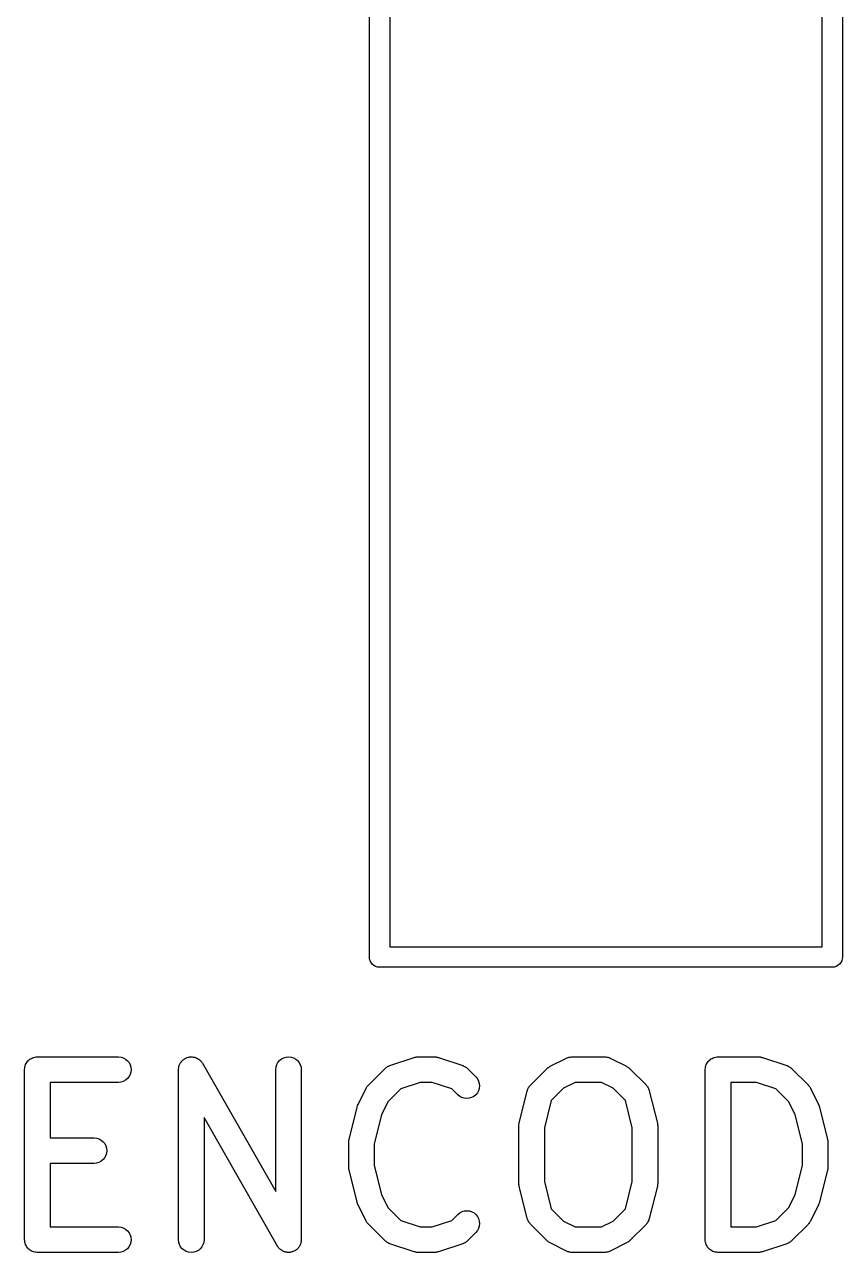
# Model space of a CAD drawing. Extents: x 34.9 to 107.5, y -97.9 to -39.6.
# Drawn here: x 99.45 to 104.26, y -83.59 to -76.37 of the extents above; entities that cross this region are included whole.
import ezdxf

# ---------------------------------------------------------------- set-up
doc = ezdxf.new("R2010")
doc.units = 0
doc.header["$MEASUREMENT"] = 0
doc.layers.add('BLACK', color=7, linetype='CONTINUOUS')

msp = doc.modelspace()

# ---------------------------------------------------------------- linework, layer by layer
at = {"layer": 'BLACK', "linetype": 'CONTINUOUS'}
for p, q in [((101.48, -81.845), (101.48, -71.6309)), ((101.6, -71.688), (101.6, -81.788)), ((104.14, -81.788), (104.14, -71.688)), ((104.26, -71.6309), (104.26, -81.8451)), ((101.6, -81.788), (104.14, -81.788)), ((101.48, -81.848), (101.48, -81.845)), ((101.481, -81.8598), (101.48, -81.848)), ((101.484, -81.8711), (101.481, -81.8598)), ((101.49, -81.8815), (101.484, -81.8711)), ((104.256, -81.8711), (104.25, -81.8815)), ((104.259, -81.8598), (104.256, -81.8711)), ((104.26, -81.8509), (104.259, -81.8598)), ((104.26, -81.8451), (104.26, -81.848)), ((104.26, -81.848), (104.26, -81.8509)), ((101.497, -81.8906), (101.49, -81.8815)), ((101.507, -81.8981), (101.497, -81.8906)), ((101.517, -81.9037), (101.507, -81.8981)), ((101.528, -81.9071), (101.517, -81.9037)), ((101.537, -81.908), (101.528, -81.9071)), ((101.54, -81.9083), (101.537, -81.908)), ((101.537, -81.908), (101.537, -81.908)), ((101.543, -81.908), (101.54, -81.9083)), ((104.197, -81.908), (101.543, -81.908)), ((104.2, -81.9083), (104.197, -81.908)), ((104.212, -81.9071), (104.2, -81.9083)), ((104.223, -81.9037), (104.212, -81.9071)), ((104.233, -81.8981), (104.223, -81.9037)), ((104.243, -81.8906), (104.233, -81.8981)), ((104.25, -81.8815), (104.243, -81.8906)), ((99.4817, -82.4524), (99.4873, -82.4479)), ((99.4873, -82.4479), (99.4875, -82.4478)), ((99.4875, -82.4478), (99.4877, -82.4476)), ((99.4877, -82.4476), (99.4939, -82.4444)), ((99.4939, -82.4444), (99.5002, -82.441)), ((99.5002, -82.441), (99.5004, -82.441)), ((99.5004, -82.441), (99.5007, -82.4408)), ((99.5007, -82.4408), (99.5074, -82.4388)), ((99.5074, -82.4388), (99.5142, -82.4368)), ((99.5142, -82.4368), (99.5145, -82.4368)), ((99.5145, -82.4368), (99.5147, -82.4367)), ((99.5147, -82.4367), (99.5217, -82.4361)), ((99.5217, -82.4361), (99.5288, -82.4354)), ((99.5288, -82.4354), (100.005, -82.4354)), ((100.005, -82.4354), (100.006, -82.4354)), ((100.006, -82.4354), (100.021, -82.437)), ((100.021, -82.437), (100.034, -82.4414)), ((100.034, -82.4414), (100.047, -82.4485)), ((100.047, -82.4485), (100.059, -82.4579)), ((100.389, -82.4506), (100.392, -82.4476)), ((100.392, -82.4476), (100.395, -82.4465)), ((100.395, -82.4465), (100.397, -82.445)), ((100.397, -82.445), (100.401, -82.4431)), ((100.401, -82.4431), (100.405, -82.4408)), ((100.405, -82.4408), (100.408, -82.4401)), ((100.408, -82.4401), (100.41, -82.4391)), ((100.41, -82.4391), (100.415, -82.4381)), ((100.415, -82.4381), (100.419, -82.4367)), ((100.419, -82.4367), (100.422, -82.4365)), ((100.422, -82.4365), (100.424, -82.4359)), ((100.424, -82.4359), (100.429, -82.4358)), ((100.429, -82.4358), (100.434, -82.4354)), ((100.434, -82.4354), (100.437, -82.4356)), ((100.437, -82.4356), (100.439, -82.4356)), ((100.439, -82.4356), (100.444, -82.4364)), ((100.444, -82.4364), (100.449, -82.4369)), ((100.449, -82.4369), (100.451, -82.4377)), ((100.451, -82.4377), (100.454, -82.4381)), ((100.454, -82.4381), (100.458, -82.4398)), ((100.458, -82.4398), (100.463, -82.4412)), ((100.463, -82.4412), (100.465, -82.4424)), ((100.465, -82.4424), (100.467, -82.4434)), ((100.467, -82.4434), (100.471, -82.4459)), ((100.471, -82.4459), (100.475, -82.4482)), ((100.475, -82.4482), (100.477, -82.4498)), ((100.477, -82.4498), (100.48, -82.4512)), ((100.952, -82.4568), (100.964, -82.4476)), ((100.964, -82.4476), (100.977, -82.4408)), ((100.977, -82.4408), (100.991, -82.4367)), ((100.991, -82.4367), (101.005, -82.4354)), ((101.005, -82.4354), (101.02, -82.4369)), ((101.02, -82.4369), (101.034, -82.4412)), ((101.034, -82.4412), (101.047, -82.4482)), ((101.047, -82.4482), (101.058, -82.4575)), ((101.6, -82.4868), (101.743, -82.4392)), ((101.743, -82.4392), (101.744, -82.4389)), ((101.744, -82.4389), (101.748, -82.438)), ((101.748, -82.438), (101.752, -82.4368)), ((101.752, -82.4368), (101.755, -82.4365)), ((101.755, -82.4365), (101.758, -82.4359)), ((101.758, -82.4359), (101.763, -82.4358)), ((101.763, -82.4358), (101.767, -82.4354)), ((101.767, -82.4354), (101.862, -82.4354)), ((101.862, -82.4354), (101.863, -82.4354)), ((101.863, -82.4354), (101.867, -82.4359)), ((101.867, -82.4359), (101.872, -82.436)), ((101.872, -82.436), (101.875, -82.4367)), ((101.875, -82.4367), (101.878, -82.437)), ((101.878, -82.437), (101.882, -82.4383)), ((101.882, -82.4383), (101.886, -82.4392)), ((101.886, -82.4392), (102.029, -82.4868)), ((102.543, -82.4909), (102.638, -82.4433)), ((102.638, -82.4433), (102.639, -82.4428)), ((102.639, -82.4428), (102.641, -82.4421)), ((102.641, -82.4421), (102.643, -82.441)), ((102.643, -82.441), (102.648, -82.4396)), ((102.648, -82.4396), (102.653, -82.4378)), ((102.653, -82.4378), (102.655, -82.4374)), ((102.655, -82.4374), (102.657, -82.4368)), ((102.657, -82.4368), (102.662, -82.4363)), ((102.662, -82.4363), (102.667, -82.4355)), ((102.667, -82.4355), (102.669, -82.4356)), ((102.669, -82.4356), (102.672, -82.4354)), ((102.672, -82.4354), (102.862, -82.4354)), ((102.862, -82.4354), (102.863, -82.4354)), ((102.863, -82.4354), (102.865, -82.4356)), ((102.865, -82.4356), (102.868, -82.4356)), ((102.868, -82.4356), (102.873, -82.4364)), ((102.873, -82.4364), (102.878, -82.437)), ((102.878, -82.437), (102.88, -82.4377)), ((102.88, -82.4377), (102.882, -82.4381)), ((102.882, -82.4381), (102.887, -82.4399)), ((102.887, -82.4399), (102.892, -82.4414)), ((102.892, -82.4414), (102.894, -82.4425)), ((102.894, -82.4425), (102.896, -82.4433)), ((102.896, -82.4433), (102.991, -82.4909)), ((103.482, -82.4524), (103.487, -82.4479)), ((103.487, -82.4478), (103.488, -82.4476)), ((103.487, -82.4479), (103.487, -82.4478)), ((103.488, -82.4476), (103.494, -82.4444)), ((103.494, -82.4444), (103.5, -82.441)), ((103.5, -82.441), (103.501, -82.4408)), ((103.5, -82.441), (103.5, -82.441)), ((103.501, -82.4408), (103.507, -82.4388)), ((103.507, -82.4388), (103.514, -82.4368)), ((103.514, -82.4368), (103.515, -82.4367)), ((103.514, -82.4368), (103.514, -82.4368)), ((103.515, -82.4367), (103.522, -82.4361)), ((103.522, -82.4361), (103.529, -82.4354)), ((103.529, -82.4354), (103.767, -82.4354)), ((103.767, -82.4354), (103.768, -82.4354)), ((103.768, -82.4354), (103.772, -82.4359)), ((103.772, -82.4359), (103.776, -82.436)), ((103.776, -82.436), (103.779, -82.4367)), ((103.779, -82.4367), (103.782, -82.437)), ((103.782, -82.437), (103.786, -82.4383)), ((103.786, -82.4383), (103.791, -82.4392)), ((103.791, -82.4392), (103.933, -82.4868)), ((99.4538, -82.5093), (99.4546, -82.5023)), ((99.4538, -82.5098), (99.4538, -82.5093)), ((99.4538, -82.5099), (99.4538, -82.5098)), ((99.4538, -82.5104), (99.4538, -82.5099)), ((99.4538, -82.5099), (99.4538, -82.5099)), ((99.4538, -83.5104), (99.4538, -82.5104)), ((99.4546, -82.5023), (99.4553, -82.4953)), ((99.4553, -82.4953), (99.4554, -82.495)), ((99.4554, -82.4948), (99.4575, -82.4881)), ((99.4554, -82.495), (99.4554, -82.4948)), ((99.4575, -82.4881), (99.4596, -82.4813)), ((99.4596, -82.4813), (99.4597, -82.4811)), ((99.4597, -82.4811), (99.4598, -82.4808)), ((99.4598, -82.4808), (99.4632, -82.4746)), ((99.4632, -82.4746), (99.4666, -82.4684)), ((99.4666, -82.4684), (99.4667, -82.4682)), ((99.4667, -82.4682), (99.4669, -82.468)), ((99.4669, -82.468), (99.4714, -82.4626)), ((99.4714, -82.4626), (99.4759, -82.4572)), ((99.4759, -82.4572), (99.4761, -82.457)), ((99.4761, -82.457), (99.4763, -82.4568)), ((99.4763, -82.4568), (99.4817, -82.4524)), ((100.059, -82.4579), (100.068, -82.4693)), ((100.068, -82.4693), (100.074, -82.4823)), ((100.074, -82.4823), (100.079, -82.4963)), ((100.08, -82.5109), (100.078, -82.5255)), ((100.079, -82.4963), (100.08, -82.5109)), ((100.359, -82.5043), (100.36, -82.4996)), ((100.359, -82.5068), (100.359, -82.5043)), ((100.359, -82.5093), (100.359, -82.5068)), ((100.359, -82.5104), (100.359, -82.5093)), ((100.359, -83.5104), (100.359, -82.5104)), ((100.36, -82.4948), (100.361, -82.4924)), ((100.36, -82.4996), (100.36, -82.4948)), ((100.361, -82.4899), (100.363, -82.4854)), ((100.361, -82.4924), (100.361, -82.4899)), ((100.363, -82.4854), (100.365, -82.4808)), ((100.365, -82.4808), (100.366, -82.4786)), ((100.366, -82.4786), (100.367, -82.4763)), ((100.367, -82.4763), (100.369, -82.4722)), ((100.369, -82.4722), (100.372, -82.468)), ((100.372, -82.468), (100.373, -82.4661)), ((100.373, -82.4661), (100.375, -82.4639)), ((100.375, -82.4639), (100.378, -82.4605)), ((100.378, -82.4605), (100.381, -82.4568)), ((100.381, -82.4568), (100.383, -82.4552)), ((100.383, -82.4552), (100.385, -82.4534)), ((100.385, -82.4534), (100.389, -82.4506)), ((100.48, -82.4512), (100.483, -82.4545)), ((100.483, -82.4545), (100.487, -82.4575)), ((100.487, -82.4575), (100.488, -82.4595)), ((100.488, -82.4595), (100.49, -82.4612)), ((100.49, -82.4612), (100.493, -82.4652)), ((100.493, -82.4652), (100.496, -82.4689)), ((100.496, -82.4689), (100.497, -82.4711)), ((100.497, -82.4711), (100.499, -82.4732)), ((100.499, -82.4732), (100.93, -83.228)), ((100.93, -82.5093), (100.932, -82.4948)), ((100.93, -82.5104), (100.93, -82.5093)), ((100.93, -83.228), (100.93, -82.5104)), ((100.932, -82.4948), (100.936, -82.4808)), ((100.936, -82.4808), (100.943, -82.468)), ((100.943, -82.468), (100.952, -82.4568)), ((101.058, -82.4575), (101.067, -82.4689)), ((101.067, -82.4689), (101.074, -82.4818)), ((101.074, -82.4818), (101.079, -82.4958)), ((101.079, -82.4958), (101.08, -82.5104)), ((101.08, -82.5104), (101.08, -83.5104)), ((101.476, -82.6002), (101.571, -82.505)), ((101.571, -82.505), (101.572, -82.5042)), ((101.572, -82.5042), (101.573, -82.5029)), ((101.573, -82.5029), (101.575, -82.5013)), ((101.575, -82.5013), (101.579, -82.4983)), ((101.579, -82.4983), (101.583, -82.4951)), ((101.583, -82.4951), (101.585, -82.4941)), ((101.585, -82.4941), (101.587, -82.4928)), ((101.587, -82.4928), (101.592, -82.4907)), ((101.592, -82.4907), (101.596, -82.4884)), ((101.596, -82.4884), (101.598, -82.4877)), ((101.598, -82.4877), (101.6, -82.4868)), ((102.029, -82.4868), (102.03, -82.4872)), ((102.03, -82.4872), (102.032, -82.4881)), ((102.032, -82.4881), (102.034, -82.4888)), ((102.034, -82.4888), (102.038, -82.4912)), ((102.038, -82.4912), (102.043, -82.4933)), ((102.043, -82.4933), (102.045, -82.4946)), ((102.045, -82.4946), (102.047, -82.4957)), ((102.047, -82.4957), (102.051, -82.4989)), ((102.051, -82.4989), (102.055, -82.5019)), ((102.055, -82.5019), (102.056, -82.5036)), ((102.056, -82.5036), (102.058, -82.505)), ((102.058, -82.505), (102.106, -82.5526)), ((102.428, -82.6002), (102.523, -82.505)), ((102.523, -82.505), (102.524, -82.5042)), ((102.524, -82.5042), (102.527, -82.5016)), ((102.527, -82.5016), (102.53, -82.4987)), ((102.53, -82.4987), (102.533, -82.497)), ((102.533, -82.497), (102.536, -82.4951)), ((102.536, -82.4951), (102.539, -82.4932)), ((102.539, -82.4932), (102.543, -82.4909)), ((102.991, -82.4909), (102.992, -82.4914)), ((102.992, -82.4914), (102.995, -82.4937)), ((102.995, -82.4937), (102.999, -82.4957)), ((102.999, -82.4957), (103.001, -82.4977)), ((103.001, -82.4977), (103.004, -82.4994)), ((103.004, -82.4994), (103.007, -82.5023)), ((103.007, -82.5023), (103.01, -82.505)), ((103.01, -82.505), (103.106, -82.6002)), ((103.454, -82.5093), (103.455, -82.5023)), ((103.454, -82.5098), (103.454, -82.5093)), ((103.454, -82.5099), (103.454, -82.5098)), ((103.454, -82.5104), (103.454, -82.5099)), ((103.454, -82.5099), (103.454, -82.5099)), ((103.454, -83.5104), (103.454, -82.5104)), ((103.455, -82.4948), (103.458, -82.4881)), ((103.455, -82.495), (103.455, -82.4948)), ((103.455, -82.4953), (103.455, -82.495)), ((103.455, -82.5023), (103.455, -82.4953)), ((103.458, -82.4881), (103.46, -82.4813)), ((103.46, -82.4808), (103.463, -82.4746)), ((103.46, -82.4811), (103.46, -82.4808)), ((103.46, -82.4813), (103.46, -82.4811)), ((103.463, -82.4746), (103.467, -82.4684)), ((103.467, -82.468), (103.471, -82.4626)), ((103.467, -82.4682), (103.467, -82.468)), ((103.467, -82.4684), (103.467, -82.4682)), ((103.471, -82.4626), (103.476, -82.4572)), ((103.476, -82.4568), (103.482, -82.4524)), ((103.476, -82.457), (103.476, -82.4568)), ((103.476, -82.4572), (103.476, -82.457)), ((103.933, -82.4868), (103.934, -82.4872)), ((103.934, -82.4872), (103.936, -82.4881)), ((103.936, -82.4881), (103.939, -82.4888)), ((103.939, -82.4888), (103.943, -82.4912)), ((103.943, -82.4912), (103.948, -82.4933)), ((103.948, -82.4933), (103.949, -82.4946)), ((103.949, -82.4946), (103.951, -82.4957)), ((103.951, -82.4957), (103.955, -82.4989)), ((103.955, -82.4989), (103.96, -82.5019)), ((103.96, -82.5019), (103.961, -82.5036)), ((103.961, -82.5036), (103.963, -82.505)), ((103.963, -82.505), (104.058, -82.6002)), ((100.005, -82.5854), (99.6038, -82.5854)), ((99.6038, -82.5854), (99.6038, -82.9116)), ((100.02, -82.584), (100.005, -82.5854)), ((100.034, -82.5797), (100.02, -82.584)), ((100.046, -82.5728), (100.034, -82.5797)), ((100.058, -82.5636), (100.046, -82.5728)), ((100.067, -82.5523), (100.058, -82.5636)), ((100.074, -82.5394), (100.067, -82.5523)), ((100.078, -82.5255), (100.074, -82.5394)), ((101.779, -82.5854), (101.665, -82.6236)), ((101.85, -82.5854), (101.779, -82.5854)), ((101.964, -82.6236), (101.85, -82.5854)), ((102.106, -82.5526), (102.106, -82.5533)), ((102.106, -82.5533), (102.115, -82.5648)), ((102.115, -82.5648), (102.122, -82.5778)), ((102.122, -82.5778), (102.126, -82.5918)), ((102.126, -82.5918), (102.128, -82.6064)), ((102.689, -82.5854), (102.621, -82.6196)), ((102.844, -82.5854), (102.689, -82.5854)), ((102.913, -82.6196), (102.844, -82.5854)), ((103.604, -82.5854), (103.604, -83.4354)), ((103.755, -82.5854), (103.604, -82.5854)), ((103.869, -82.6236), (103.755, -82.5854)), ((101.414, -82.7149), (101.462, -82.6197)), ((101.462, -82.6188), (101.464, -82.6152)), ((101.462, -82.6197), (101.462, -82.6188)), ((101.464, -82.6152), (101.466, -82.6115)), ((101.466, -82.6115), (101.468, -82.6091)), ((101.468, -82.6091), (101.47, -82.6065)), ((101.47, -82.6065), (101.473, -82.6035)), ((101.473, -82.6035), (101.476, -82.6002)), ((101.665, -82.6236), (101.59, -82.6977)), ((102, -82.6587), (101.964, -82.6236)), ((102.011, -82.6679), (102, -82.6587)), ((102.105, -82.659), (102.094, -82.6682)), ((102.115, -82.6478), (102.105, -82.659)), ((102.122, -82.6349), (102.115, -82.6478)), ((102.126, -82.621), (102.122, -82.6349)), ((102.128, -82.6064), (102.126, -82.621)), ((102.361, -82.8255), (102.408, -82.635)), ((102.408, -82.635), (102.409, -82.634)), ((102.409, -82.634), (102.41, -82.6293)), ((102.41, -82.6293), (102.412, -82.6244)), ((102.412, -82.6244), (102.413, -82.6224)), ((102.413, -82.6224), (102.414, -82.6203)), ((102.414, -82.6203), (102.416, -82.616)), ((102.416, -82.616), (102.419, -82.6115)), ((102.419, -82.6115), (102.42, -82.6098)), ((102.42, -82.6098), (102.421, -82.6079)), ((102.421, -82.6079), (102.425, -82.6041)), ((102.425, -82.6041), (102.428, -82.6002)), ((102.621, -82.6196), (102.549, -82.6916)), ((102.985, -82.6916), (102.913, -82.6196)), ((103.106, -82.6002), (103.106, -82.6009)), ((103.106, -82.6009), (103.11, -82.6049)), ((103.11, -82.6049), (103.113, -82.6087)), ((103.113, -82.6087), (103.114, -82.6106)), ((103.114, -82.6106), (103.115, -82.6124)), ((103.115, -82.6124), (103.118, -82.6169)), ((103.118, -82.6169), (103.12, -82.6213)), ((103.12, -82.6213), (103.121, -82.6234)), ((103.121, -82.6234), (103.122, -82.6254)), ((103.122, -82.6254), (103.124, -82.6303)), ((103.124, -82.6303), (103.125, -82.635)), ((103.125, -82.635), (103.173, -82.8255)), ((103.943, -82.6977), (103.869, -82.6236)), ((104.058, -82.6002), (104.059, -82.6009)), ((104.059, -82.6009), (104.061, -82.6042)), ((104.061, -82.6042), (104.064, -82.6073)), ((104.064, -82.6073), (104.066, -82.61)), ((104.066, -82.61), (104.068, -82.6124)), ((104.068, -82.6124), (104.07, -82.6161)), ((104.07, -82.6161), (104.072, -82.6197)), ((104.072, -82.6197), (104.12, -82.7149)), ((101.361, -82.9208), (101.408, -82.7303)), ((101.408, -82.7303), (101.409, -82.7293)), ((101.409, -82.7286), (101.411, -82.7221)), ((101.409, -82.7289), (101.409, -82.7286)), ((101.409, -82.7293), (101.409, -82.7289)), ((101.411, -82.7221), (101.414, -82.7156)), ((101.414, -82.7153), (101.414, -82.7149)), ((101.414, -82.7156), (101.414, -82.7153)), ((101.59, -82.6977), (101.552, -82.7747)), ((102.024, -82.6749), (102.011, -82.6679)), ((102.038, -82.6791), (102.024, -82.6749)), ((102.052, -82.6806), (102.038, -82.6791)), ((102.067, -82.6792), (102.052, -82.6806)), ((102.081, -82.6751), (102.067, -82.6792)), ((102.094, -82.6682), (102.081, -82.6751)), ((102.549, -82.6916), (102.509, -82.8529)), ((103.025, -82.8529), (102.985, -82.6916)), ((103.982, -82.7747), (103.943, -82.6977)), ((104.12, -82.7149), (104.12, -82.7159)), ((104.12, -82.7159), (104.12, -82.7162)), ((104.12, -82.7162), (104.12, -82.7165)), ((104.12, -82.7165), (104.123, -82.7231)), ((104.123, -82.7231), (104.125, -82.7296)), ((104.125, -82.7296), (104.125, -82.73)), ((104.125, -82.73), (104.125, -82.7303)), ((104.125, -82.7303), (104.173, -82.9208)), ((100.94, -83.5476), (100.509, -82.7928)), ((100.509, -82.7928), (100.509, -83.5104)), ((101.552, -82.7747), (101.509, -82.9482)), ((104.025, -82.9482), (103.982, -82.7747)), ((102.359, -82.8341), (102.36, -82.8281)), ((102.359, -82.84), (102.359, -82.8341)), ((102.359, -82.8413), (102.359, -82.84)), ((102.359, -82.8427), (102.359, -82.8413)), ((102.359, -82.8437), (102.359, -82.8427)), ((102.359, -83.177), (102.359, -82.8437)), ((102.36, -82.8281), (102.361, -82.8268)), ((102.361, -82.8268), (102.361, -82.8255)), ((102.509, -82.8529), (102.509, -83.1678)), ((103.025, -83.1678), (103.025, -82.8529)), ((103.173, -82.8255), (103.173, -82.8265)), ((103.173, -82.8265), (103.173, -82.8279)), ((103.173, -82.8279), (103.174, -82.8291)), ((103.174, -82.8291), (103.174, -82.8351)), ((103.174, -82.8351), (103.175, -82.841)), ((103.175, -82.841), (103.175, -82.8424)), ((103.175, -82.8424), (103.175, -82.8437)), ((103.175, -82.8437), (103.175, -83.177)), ((99.6038, -82.9116), (99.8621, -82.9116)), ((99.8621, -82.9116), (99.8631, -82.9116)), ((99.8631, -82.9116), (99.8777, -82.9132)), ((99.8777, -82.9132), (99.8916, -82.9176)), ((99.8916, -82.9176), (99.9045, -82.9247)), ((99.9045, -82.9247), (99.9157, -82.9341)), ((99.9157, -82.9341), (99.9249, -82.9455)), ((99.9249, -82.9455), (99.9316, -82.9585)), ((101.359, -82.9293), (101.36, -82.9234)), ((101.359, -82.9352), (101.359, -82.9293)), ((101.359, -82.9366), (101.359, -82.9352)), ((101.359, -82.9379), (101.359, -82.9366)), ((101.359, -82.939), (101.359, -82.9379)), ((101.359, -83.0818), (101.359, -82.939)), ((101.36, -82.9234), (101.361, -82.9221)), ((101.361, -82.9221), (101.361, -82.9208)), ((101.509, -82.9482), (101.509, -83.0726)), ((104.025, -83.0726), (104.025, -82.9482)), ((104.173, -82.9208), (104.173, -82.9218)), ((104.173, -82.9218), (104.173, -82.9231)), ((104.173, -82.9231), (104.174, -82.9244)), ((104.174, -82.9244), (104.174, -82.9303)), ((104.174, -82.9303), (104.175, -82.9363)), ((104.175, -82.9363), (104.175, -82.9376)), ((104.175, -82.9376), (104.175, -82.939)), ((104.175, -82.939), (104.175, -83.0818)), ((99.9312, -83.0156), (99.9243, -83.0285)), ((99.9356, -83.0017), (99.9312, -83.0156)), ((99.9316, -82.9585), (99.9358, -82.9725)), ((99.9371, -82.9871), (99.9356, -83.0017)), ((99.9358, -82.9725), (99.9371, -82.9871)), ((99.8621, -83.0616), (99.6038, -83.0616)), ((99.6038, -83.0616), (99.6038, -83.4354)), ((99.8767, -83.0601), (99.8621, -83.0616)), ((99.8907, -83.0559), (99.8767, -83.0601)), ((99.9036, -83.049), (99.8907, -83.0559)), ((99.9149, -83.0398), (99.9036, -83.049)), ((99.9243, -83.0285), (99.9149, -83.0398)), ((101.359, -83.0831), (101.359, -83.0818)), ((101.359, -83.0845), (101.359, -83.0831)), ((101.359, -83.0904), (101.359, -83.0845)), ((101.36, -83.0964), (101.359, -83.0904)), ((101.36, -83.0977), (101.36, -83.0964)), ((101.361, -83.099), (101.36, -83.0977)), ((101.361, -83.1), (101.361, -83.099)), ((101.408, -83.2905), (101.361, -83.1)), ((101.509, -83.0726), (101.552, -83.2461)), ((103.982, -83.2461), (104.025, -83.0726)), ((104.173, -83.1), (104.125, -83.2905)), ((104.174, -83.0974), (104.173, -83.0987)), ((104.173, -83.0987), (104.173, -83.1)), ((104.175, -83.0855), (104.174, -83.0915)), ((104.174, -83.0915), (104.174, -83.0974)), ((104.175, -83.0818), (104.175, -83.0829)), ((104.175, -83.0829), (104.175, -83.0842)), ((104.175, -83.0842), (104.175, -83.0855)), ((102.509, -83.1678), (102.549, -83.3292)), ((102.985, -83.3292), (103.025, -83.1678)), ((102.359, -83.1784), (102.359, -83.177)), ((102.359, -83.1797), (102.359, -83.1784)), ((102.359, -83.1856), (102.359, -83.1797)), ((102.36, -83.1916), (102.359, -83.1856)), ((102.36, -83.1929), (102.36, -83.1916)), ((102.361, -83.1942), (102.36, -83.1929)), ((102.361, -83.1952), (102.361, -83.1942)), ((102.408, -83.3857), (102.361, -83.1952)), ((103.173, -83.1952), (103.125, -83.3857)), ((103.174, -83.1926), (103.173, -83.1939)), ((103.173, -83.1939), (103.173, -83.1952)), ((103.175, -83.1808), (103.174, -83.1867)), ((103.174, -83.1867), (103.174, -83.1926)), ((103.175, -83.177), (103.175, -83.1781)), ((103.175, -83.1781), (103.175, -83.1794)), ((103.175, -83.1794), (103.175, -83.1808)), ((101.408, -83.2908), (101.408, -83.2905)), ((101.409, -83.2911), (101.408, -83.2908)), ((101.411, -83.2976), (101.409, -83.2911)), ((101.413, -83.3043), (101.411, -83.2976)), ((101.413, -83.3046), (101.413, -83.3043)), ((101.414, -83.3049), (101.413, -83.3046)), ((101.414, -83.3058), (101.414, -83.3049)), ((101.462, -83.4011), (101.414, -83.3058)), ((101.552, -83.2461), (101.59, -83.3231)), ((103.943, -83.3231), (103.982, -83.2461)), ((104.12, -83.3058), (104.072, -83.4011)), ((104.122, -83.2987), (104.12, -83.3052)), ((104.12, -83.3052), (104.12, -83.3055)), ((104.12, -83.3055), (104.12, -83.3058)), ((104.125, -83.2922), (104.122, -83.2987)), ((104.125, -83.2905), (104.125, -83.2915)), ((104.125, -83.2915), (104.125, -83.2918)), ((104.125, -83.2918), (104.125, -83.2922)), ((101.59, -83.3231), (101.665, -83.3972)), ((101.964, -83.3972), (102, -83.3621)), ((102, -83.3614), (102.012, -83.3522)), ((102, -83.3621), (102, -83.3614)), ((102.012, -83.3522), (102.025, -83.3455)), ((102.025, -83.3455), (102.039, -83.3414)), ((102.039, -83.3414), (102.053, -83.3401)), ((102.053, -83.3401), (102.068, -83.3417)), ((102.068, -83.3417), (102.082, -83.3461)), ((102.082, -83.3461), (102.095, -83.3531)), ((102.095, -83.3531), (102.106, -83.3625)), ((102.106, -83.3625), (102.115, -83.3739)), ((102.115, -83.3739), (102.122, -83.3868)), ((102.122, -83.3868), (102.126, -83.4008)), ((102.41, -83.3905), (102.408, -83.3857)), ((102.549, -83.3292), (102.621, -83.4011)), ((102.913, -83.4011), (102.985, -83.3292)), ((103.125, -83.3867), (103.123, -83.3915)), ((103.125, -83.3857), (103.125, -83.3867)), ((103.869, -83.3972), (103.943, -83.3231)), ((99.6038, -83.4354), (100.005, -83.4354)), ((100.005, -83.4354), (100.006, -83.4354)), ((100.006, -83.4354), (100.021, -83.437)), ((100.021, -83.437), (100.034, -83.4414)), ((100.034, -83.4414), (100.047, -83.4485)), ((100.047, -83.4485), (100.059, -83.4579)), ((100.059, -83.4579), (100.068, -83.4693)), ((101.464, -83.4046), (101.462, -83.4011)), ((101.466, -83.4084), (101.464, -83.4046)), ((101.468, -83.4108), (101.466, -83.4084)), ((101.469, -83.4135), (101.468, -83.4108)), ((101.472, -83.4165), (101.469, -83.4135)), ((101.475, -83.4198), (101.472, -83.4165)), ((101.476, -83.4206), (101.475, -83.4198)), ((101.571, -83.5158), (101.476, -83.4206)), ((101.665, -83.3972), (101.779, -83.4354)), ((101.779, -83.4354), (101.85, -83.4354)), ((101.85, -83.4354), (101.964, -83.3972)), ((102.115, -83.4569), (102.106, -83.4682)), ((102.122, -83.444), (102.115, -83.4569)), ((102.126, -83.43), (102.122, -83.444)), ((102.126, -83.4008), (102.128, -83.4154)), ((102.128, -83.4154), (102.126, -83.43)), ((102.412, -83.3954), (102.41, -83.3905)), ((102.413, -83.3974), (102.412, -83.3954)), ((102.413, -83.3995), (102.413, -83.3974)), ((102.416, -83.4039), (102.413, -83.3995)), ((102.418, -83.4084), (102.416, -83.4039)), ((102.42, -83.4101), (102.418, -83.4084)), ((102.421, -83.4121), (102.42, -83.4101)), ((102.424, -83.4158), (102.421, -83.4121)), ((102.427, -83.4198), (102.424, -83.4158)), ((102.428, -83.4206), (102.427, -83.4198)), ((102.523, -83.5158), (102.428, -83.4206)), ((102.621, -83.4011), (102.689, -83.4354)), ((102.689, -83.4354), (102.844, -83.4354)), ((102.844, -83.4354), (102.913, -83.4011)), ((103.106, -83.4206), (103.01, -83.5158)), ((103.109, -83.4166), (103.106, -83.4206)), ((103.112, -83.4129), (103.109, -83.4166)), ((103.113, -83.411), (103.112, -83.4129)), ((103.115, -83.4092), (103.113, -83.411)), ((103.117, -83.4048), (103.115, -83.4092)), ((103.12, -83.4004), (103.117, -83.4048)), ((103.121, -83.3983), (103.12, -83.4004)), ((103.122, -83.3963), (103.121, -83.3983)), ((103.123, -83.3915), (103.122, -83.3963)), ((103.604, -83.4354), (103.755, -83.4354)), ((103.755, -83.4354), (103.869, -83.3972)), ((104.058, -83.4206), (103.963, -83.5158)), ((104.061, -83.4173), (104.058, -83.4206)), ((104.064, -83.4143), (104.061, -83.4173)), ((104.065, -83.4117), (104.064, -83.4143)), ((104.067, -83.4092), (104.065, -83.4117)), ((104.069, -83.4055), (104.067, -83.4092)), ((104.072, -83.402), (104.069, -83.4055)), ((104.072, -83.4011), (104.072, -83.402)), ((99.4544, -83.5174), (99.4538, -83.5104)), ((99.4551, -83.5244), (99.4544, -83.5174)), ((99.4552, -83.5247), (99.4551, -83.5244)), ((99.4552, -83.5249), (99.4552, -83.5247)), ((99.4572, -83.5317), (99.4552, -83.5249)), ((99.4592, -83.5385), (99.4572, -83.5317)), ((100.068, -83.4693), (100.074, -83.4823)), ((100.074, -83.4823), (100.079, -83.4963)), ((100.078, -83.5255), (100.074, -83.5394)), ((100.08, -83.5109), (100.078, -83.5255)), ((100.079, -83.4963), (100.08, -83.5109)), ((100.36, -83.5249), (100.359, -83.5104)), ((100.364, -83.539), (100.36, -83.5249)), ((100.507, -83.526), (100.502, -83.5399)), ((100.509, -83.5114), (100.507, -83.526)), ((100.509, -83.5104), (100.509, -83.5114)), ((101.077, -83.5309), (101.075, -83.5353)), ((101.078, -83.5284), (101.077, -83.5309)), ((101.079, -83.5212), (101.078, -83.526)), ((101.078, -83.526), (101.078, -83.5284)), ((101.08, -83.5165), (101.079, -83.5212)), ((101.08, -83.5104), (101.08, -83.5114)), ((101.08, -83.5114), (101.08, -83.5139)), ((101.08, -83.5139), (101.08, -83.5165)), ((101.573, -83.5172), (101.571, -83.5158)), ((101.574, -83.5188), (101.573, -83.5172)), ((101.578, -83.5218), (101.574, -83.5188)), ((101.582, -83.5251), (101.578, -83.5218)), ((101.584, -83.5261), (101.582, -83.5251)), ((101.586, -83.5274), (101.584, -83.5261)), ((101.591, -83.5296), (101.586, -83.5274)), ((101.595, -83.532), (101.591, -83.5296)), ((101.597, -83.5326), (101.595, -83.532)), ((101.599, -83.5336), (101.597, -83.5326)), ((102.031, -83.533), (102.029, -83.5339)), ((102.033, -83.5324), (102.031, -83.533)), ((102.037, -83.53), (102.033, -83.5324)), ((102.042, -83.528), (102.037, -83.53)), ((102.044, -83.5267), (102.042, -83.528)), ((102.046, -83.5257), (102.044, -83.5267)), ((102.05, -83.5225), (102.046, -83.5257)), ((102.054, -83.5195), (102.05, -83.5225)), ((102.056, -83.5179), (102.054, -83.5195)), ((102.057, -83.5165), (102.056, -83.5179)), ((102.058, -83.5158), (102.057, -83.5165)), ((102.106, -83.4682), (102.058, -83.5158)), ((102.527, -83.5185), (102.523, -83.5158)), ((102.53, -83.5214), (102.527, -83.5185)), ((102.532, -83.5231), (102.53, -83.5214)), ((102.535, -83.5251), (102.532, -83.5231)), ((102.538, -83.5271), (102.535, -83.5251)), ((102.542, -83.5294), (102.538, -83.5271)), ((102.543, -83.5298), (102.542, -83.5294)), ((102.638, -83.5775), (102.543, -83.5298)), ((102.991, -83.5298), (102.896, -83.5775)), ((102.994, -83.5276), (102.991, -83.5298)), ((102.998, -83.5257), (102.994, -83.5276)), ((103.001, -83.5237), (102.998, -83.5257)), ((103.003, -83.5221), (103.001, -83.5237)), ((103.006, -83.5192), (103.003, -83.5221)), ((103.01, -83.5165), (103.006, -83.5192)), ((103.01, -83.5158), (103.01, -83.5165)), ((103.454, -83.5174), (103.454, -83.5104)), ((103.455, -83.5244), (103.454, -83.5174)), ((103.455, -83.5247), (103.455, -83.5244)), ((103.455, -83.5249), (103.455, -83.5247)), ((103.457, -83.5317), (103.455, -83.5249)), ((103.459, -83.5385), (103.457, -83.5317)), ((103.935, -83.533), (103.933, -83.5339)), ((103.938, -83.5324), (103.935, -83.533)), ((103.942, -83.53), (103.938, -83.5324)), ((103.947, -83.528), (103.942, -83.53)), ((103.949, -83.5267), (103.947, -83.528)), ((103.951, -83.5257), (103.949, -83.5267)), ((103.955, -83.5225), (103.951, -83.5257)), ((103.959, -83.5195), (103.955, -83.5225)), ((103.96, -83.5179), (103.959, -83.5195)), ((103.962, -83.5165), (103.96, -83.5179)), ((103.963, -83.5158), (103.962, -83.5165)), ((99.4593, -83.5387), (99.4592, -83.5385)), ((99.4594, -83.539), (99.4593, -83.5387)), ((99.4627, -83.5452), (99.4594, -83.539)), ((99.466, -83.5514), (99.4627, -83.5452)), ((99.4662, -83.5517), (99.466, -83.5514)), ((99.4663, -83.5519), (99.4662, -83.5517)), ((99.4708, -83.5574), (99.4663, -83.5519)), ((99.4752, -83.5629), (99.4708, -83.5574)), ((99.4754, -83.563), (99.4752, -83.5629)), ((99.4755, -83.5632), (99.4754, -83.563)), ((99.481, -83.5677), (99.4755, -83.5632)), ((99.4864, -83.5723), (99.481, -83.5677)), ((99.4866, -83.5724), (99.4864, -83.5723)), ((99.4868, -83.5726), (99.4866, -83.5724)), ((99.493, -83.5759), (99.4868, -83.5726)), ((99.4992, -83.5793), (99.493, -83.5759)), ((99.4995, -83.5794), (99.4992, -83.5793)), ((99.4997, -83.5795), (99.4995, -83.5794)), ((99.5065, -83.5816), (99.4997, -83.5795)), ((99.5132, -83.5837), (99.5065, -83.5816)), ((99.5134, -83.5838), (99.5132, -83.5837)), ((99.5137, -83.5838), (99.5134, -83.5838)), ((99.5207, -83.5846), (99.5137, -83.5838)), ((99.5277, -83.5854), (99.5207, -83.5846)), ((99.5282, -83.5854), (99.5277, -83.5854)), ((99.5283, -83.5854), (99.5282, -83.5854)), ((99.5282, -83.5854), (99.5282, -83.5854)), ((99.5288, -83.5854), (99.5283, -83.5854)), ((100.005, -83.5854), (99.5288, -83.5854)), ((100.02, -83.584), (100.005, -83.5854)), ((100.034, -83.5797), (100.02, -83.584)), ((100.046, -83.5728), (100.034, -83.5797)), ((100.058, -83.5636), (100.046, -83.5728)), ((100.067, -83.5523), (100.058, -83.5636)), ((100.074, -83.5394), (100.067, -83.5523)), ((100.371, -83.5519), (100.364, -83.539)), ((100.38, -83.5632), (100.371, -83.5519)), ((100.392, -83.5726), (100.38, -83.5632)), ((100.404, -83.5795), (100.392, -83.5726)), ((100.418, -83.5838), (100.404, -83.5795)), ((100.433, -83.5854), (100.418, -83.5838)), ((100.448, -83.5841), (100.433, -83.5854)), ((100.462, -83.5799), (100.448, -83.5841)), ((100.475, -83.5731), (100.462, -83.5799)), ((100.486, -83.564), (100.475, -83.5731)), ((100.495, -83.5528), (100.486, -83.564)), ((100.502, -83.5399), (100.495, -83.5528)), ((100.941, -83.5497), (100.94, -83.5476)), ((100.942, -83.5519), (100.941, -83.5497)), ((100.946, -83.5556), (100.942, -83.5519)), ((100.948, -83.5595), (100.946, -83.5556)), ((100.95, -83.5613), (100.948, -83.5595)), ((100.952, -83.5632), (100.95, -83.5613)), ((100.955, -83.5663), (100.952, -83.5632)), ((100.959, -83.5696), (100.955, -83.5663)), ((100.961, -83.5709), (100.959, -83.5696)), ((100.963, -83.5726), (100.961, -83.5709)), ((100.967, -83.5748), (100.963, -83.5726)), ((100.971, -83.5774), (100.967, -83.5748)), ((100.974, -83.5783), (100.971, -83.5774)), ((100.976, -83.5795), (100.974, -83.5783)), ((100.98, -83.5809), (100.976, -83.5795)), ((100.985, -83.5827), (100.98, -83.5809)), ((100.987, -83.5831), (100.985, -83.5827)), ((100.99, -83.5838), (100.987, -83.5831)), ((100.995, -83.5844), (100.99, -83.5838)), ((100.999, -83.5852), (100.995, -83.5844)), ((101.002, -83.5851), (100.999, -83.5852)), ((101.004, -83.5854), (101.002, -83.5851)), ((101.009, -83.5849), (101.004, -83.5854)), ((101.014, -83.5848), (101.009, -83.5849)), ((101.016, -83.5843), (101.014, -83.5848)), ((101.019, -83.5841), (101.016, -83.5843)), ((101.024, -83.5827), (101.019, -83.5841)), ((101.028, -83.5816), (101.024, -83.5827)), ((101.031, -83.5806), (101.028, -83.5816)), ((101.033, -83.5799), (101.031, -83.5806)), ((101.037, -83.5777), (101.033, -83.5799)), ((101.042, -83.5758), (101.037, -83.5777)), ((101.044, -83.5743), (101.042, -83.5758)), ((101.046, -83.5731), (101.044, -83.5743)), ((101.05, -83.5701), (101.046, -83.5731)), ((101.054, -83.5674), (101.05, -83.5701)), ((101.055, -83.5655), (101.054, -83.5674)), ((101.057, -83.564), (101.055, -83.5655)), ((101.061, -83.5603), (101.057, -83.564)), ((101.064, -83.5568), (101.061, -83.5603)), ((101.065, -83.5547), (101.064, -83.5568)), ((101.067, -83.5528), (101.065, -83.5547)), ((101.069, -83.5485), (101.067, -83.5528)), ((101.072, -83.5445), (101.069, -83.5485)), ((101.073, -83.5421), (101.072, -83.5445)), ((101.074, -83.5399), (101.073, -83.5421)), ((101.075, -83.5353), (101.074, -83.5399)), ((101.6, -83.5339), (101.599, -83.5336)), ((101.743, -83.5815), (101.6, -83.5339)), ((101.747, -83.5825), (101.743, -83.5815)), ((101.751, -83.5837), (101.747, -83.5825)), ((101.754, -83.5841), (101.751, -83.5837)), ((101.757, -83.5848), (101.754, -83.5841)), ((101.762, -83.5849), (101.757, -83.5848)), ((101.766, -83.5854), (101.762, -83.5849)), ((101.767, -83.5854), (101.766, -83.5854)), ((101.862, -83.5854), (101.767, -83.5854)), ((101.866, -83.585), (101.862, -83.5854)), ((101.871, -83.5849), (101.866, -83.585)), ((101.874, -83.5843), (101.871, -83.5849)), ((101.877, -83.584), (101.874, -83.5843)), ((101.881, -83.5827), (101.877, -83.584)), ((101.885, -83.5819), (101.881, -83.5827)), ((101.886, -83.5815), (101.885, -83.5819)), ((102.029, -83.5339), (101.886, -83.5815)), ((102.64, -83.5783), (102.638, -83.5775)), ((102.642, -83.5793), (102.64, -83.5783)), ((102.647, -83.5809), (102.642, -83.5793)), ((102.652, -83.5827), (102.647, -83.5809)), ((102.654, -83.5831), (102.652, -83.5827)), ((102.656, -83.5837), (102.654, -83.5831)), ((102.661, -83.5843), (102.656, -83.5837)), ((102.666, -83.5852), (102.661, -83.5843)), ((102.668, -83.5851), (102.666, -83.5852)), ((102.671, -83.5854), (102.668, -83.5851)), ((102.672, -83.5854), (102.671, -83.5854)), ((102.862, -83.5854), (102.672, -83.5854)), ((102.864, -83.5852), (102.862, -83.5854)), ((102.866, -83.5853), (102.864, -83.5852)), ((102.872, -83.5845), (102.866, -83.5853)), ((102.877, -83.584), (102.872, -83.5845)), ((102.879, -83.5833), (102.877, -83.584)), ((102.881, -83.583), (102.879, -83.5833)), ((102.886, -83.5812), (102.881, -83.583)), ((102.891, -83.5797), (102.886, -83.5812)), ((102.893, -83.5787), (102.891, -83.5797)), ((102.895, -83.5779), (102.893, -83.5787)), ((102.896, -83.5775), (102.895, -83.5779)), ((103.459, -83.5387), (103.459, -83.5385)), ((103.459, -83.539), (103.459, -83.5387)), ((103.463, -83.5452), (103.459, -83.539)), ((103.466, -83.5514), (103.463, -83.5452)), ((103.466, -83.5517), (103.466, -83.5514)), ((103.466, -83.5519), (103.466, -83.5517)), ((103.471, -83.5574), (103.466, -83.5519)), ((103.475, -83.5629), (103.471, -83.5574)), ((103.475, -83.563), (103.475, -83.5629)), ((103.476, -83.5632), (103.475, -83.563)), ((103.481, -83.5677), (103.476, -83.5632)), ((103.486, -83.5723), (103.481, -83.5677)), ((103.487, -83.5724), (103.486, -83.5723)), ((103.487, -83.5726), (103.487, -83.5724)), ((103.493, -83.5759), (103.487, -83.5726)), ((103.499, -83.5793), (103.493, -83.5759)), ((103.499, -83.5794), (103.499, -83.5793)), ((103.5, -83.5795), (103.499, -83.5794)), ((103.506, -83.5816), (103.5, -83.5795)), ((103.513, -83.5837), (103.506, -83.5816)), ((103.513, -83.5838), (103.513, -83.5837)), ((103.514, -83.5838), (103.513, -83.5838)), ((103.521, -83.5846), (103.514, -83.5838)), ((103.528, -83.5854), (103.521, -83.5846)), ((103.529, -83.5854), (103.528, -83.5854)), ((103.528, -83.5854), (103.528, -83.5854)), ((103.528, -83.5854), (103.528, -83.5854)), ((103.528, -83.5854), (103.528, -83.5854)), ((103.767, -83.5854), (103.529, -83.5854)), ((103.771, -83.585), (103.767, -83.5854)), ((103.775, -83.5849), (103.771, -83.585)), ((103.778, -83.5843), (103.775, -83.5849)), ((103.781, -83.584), (103.778, -83.5843)), ((103.785, -83.5827), (103.781, -83.584)), ((103.79, -83.5819), (103.785, -83.5827)), ((103.791, -83.5815), (103.79, -83.5819)), ((103.933, -83.5339), (103.791, -83.5815))]:
    msp.add_line(p, q, dxfattribs=at)

doc.saveas('drawing.dxf')
